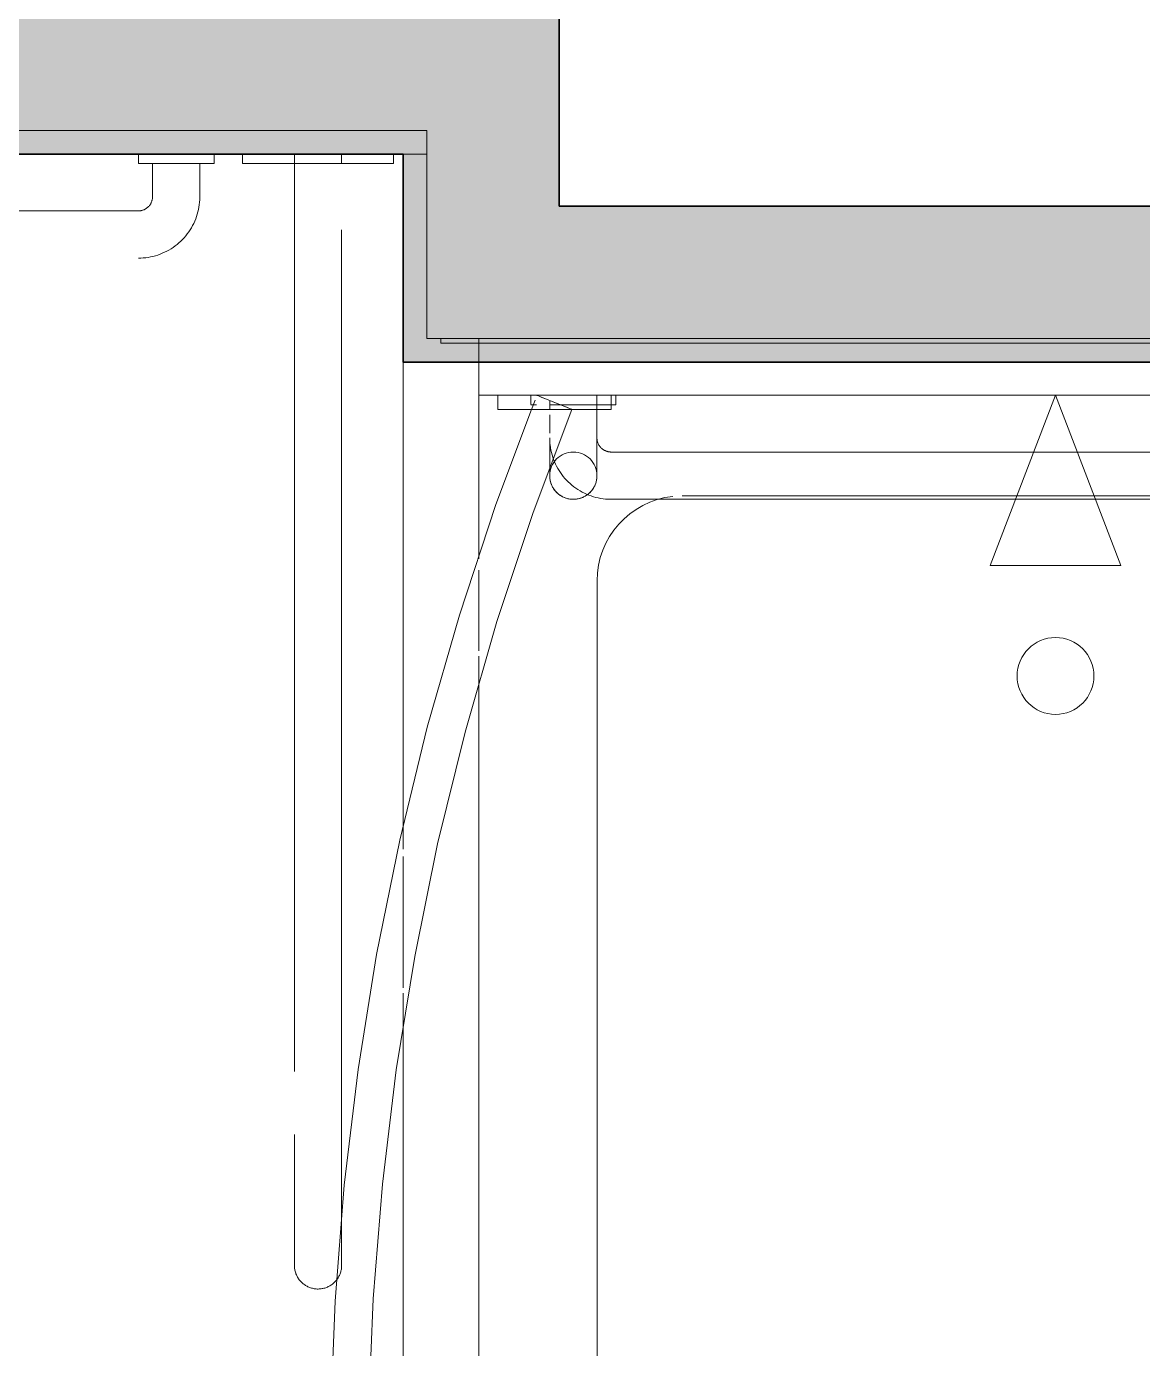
# Model space of a CAD drawing. Header units: inches. Extents: x 6 to 8416, y -388 to 6104.
# Drawn here: x 5357.58 to 5387.09, y 640.36 to 675.31 of the extents above; entities that cross this region are included whole.
import ezdxf

# ---------------------------------------------------------------- set-up
doc = ezdxf.new("R2010")
doc.units = ezdxf.units.IN
doc.header["$MEASUREMENT"] = 0
doc.linetypes.add('Dash 1_16_', pattern=[48, 24, -24])
doc.linetypes.add('Hidden 1_16_', pattern=[36, 24, -12])
for name, color, linetype, lineweight in [('A-GENM', 13, 'Continuous', 18), ('A-WALL', 113, 'Continuous', 25), ('A-WALL-PATT', 111, 'Continuous', 35), ('I-WALL', 2, 'Continuous', 25), ('P-SANR-FIXT', 6, 'Continuous', 18), ('Q-SPCQ', 91, 'Continuous', 18)]:
    doc.layers.add(name, color=color, linetype=linetype, lineweight=lineweight)

# ---------------------------------------------------------------- blocks, each defined once
blk = doc.blocks.new('GM BA Shower-Unit-Tub-Prefab-ICC ADA-AM - ICC Type B_ Option A Forward_ 60_W x 32_D-2224280-LEVEL 3 - PLAN Copy 1 Copy 1')
at = {"layer": 'A-GENM'}
blk.add_line((0, -32), (0.625, -32), dxfattribs=at)
blk = doc.blocks.new('PL BA Toilet-Unit-Two Piece-ICC ADA-AM - ICC Type B_ Side Approach_ Swing Up Bar-V922-LEVEL 3 - PLAN Copy 1 Copy 1')
at = {"layer": 'A-GENM', "linetype": 'Hidden 1_16_', "lineweight": 9}
for p, q in [((0, 46.672), (0, 23.078)), ((0, 23.078), (0, 22.178)), ((0, 22.036), (0, 18.566)), ((0, 18.375), (0, 17.776)), ((0, 17.776), (0, 5.5)), ((0, 5.5), (0, 0)), ((33, 0), (0, 0))]:
    blk.add_line(p, q, dxfattribs=at)
blk = doc.blocks.new('z Nested-Shower Surround-Tub-Prefab - Variable-V926-LEVEL 3 - PLAN Copy 1 Copy 1')
at = {"layer": 'A-GENM'}
for p, q in [((0, 0), (0, -32)), ((0, -29.875), (0, -0.625)), ((1.5, -29.25), (1.5, -3.75)), ((1.5, -5.942), (1.5, -29.058)), ((1.5, -5.942), (1.5, -29.058)), ((4.159, -15.729), (4.159, -6.712)), ((4.159, -17.771), (4.159, -15.729)), ((4.159, -26.623), (4.159, -17.771)), ((53.839, -28.873), (6.409, -28.873)), ((1.5, -30), (1.5, -29.25)), ((0, -32), (0, -29.875)), ((1.5, -30.119), (1.5, -30.75)), ((1.5, -30.75), (1.5, -30.119)), ((1.5, -30.119), (1.5, -30.75)), ((1.5, -30.75), (1.5, -32)), ((1.5, -32), (1.5, -30.75)), ((1.5, -30.75), (1.5, -32)), ((0, -32), (1.5, -32)), ((0.625, -32), (0.125, -32)), ((1.5, -32), (0.625, -32)), ((1.5, -32), (5.826, -32)), ((6.125, -32), (8.252, -32)), ((8.398, -32), (9.275, -32)), ((9.275, -32), (27.125, -32))]:
    blk.add_line(p, q, dxfattribs=at)
at = {"layer": 'A-GENM', "lineweight": 9}
for p, q in [((0, 0), (0, -33)), ((0.125, -33), (0.125, -0.125)), ((0, -29.875), (0, -0.625)), ((0.125, -0.625), (0.125, -29.875)), ((0, -32), (0, -29.875)), ((0.125, -29.875), (0.125, -32)), ((0, -33), (0, -32)), ((0.125, -32), (0.125, -33)), ((0, -33), (0.125, -33)), ((0.125, -33), (0, -33))]:
    blk.add_line(p, q, dxfattribs=at)
at = {"layer": 'A-GENM'}
blk.add_circle((8.92, -16.75), 1.016, dxfattribs=at)
blk.add_arc((6.409, -26.623), 2.25, 186.2418, 270, dxfattribs=at)
blk = doc.blocks.new('z Nested-Shower Grab Bars - Variable-V927-LEVEL 3 - PLAN Copy 1 Copy 1')
at = {"layer": 'A-GENM', "linetype": 'Dash 1_16_', "lineweight": 9}
for p, q in [((1.5, -5), (1.5, -14.674)), ((2.75, -14.194), (2.75, -5)), ((2.75, -16.306), (2.75, -14.194)), ((1.5, -14.674), (1.5, -15.826)), ((1.5, -15.826), (1.5, -27)), ((2.75, -27), (2.75, -16.306)), ((0.25, -26.875), (0, -26.875)), ((0, -26.875), (0, -27.709)), ((0, -26.875), (0, -27.438)), ((0.25, -26.875), (0, -26.875)), ((0, -26.875), (0, -27.709)), ((0, -26.875), (0, -27.709)), ((0.25, -27.438), (0.25, -26.875)), ((0.25, -27.687), (0.25, -26.875)), ((0.25, -27.687), (0.25, -26.875)), ((0.25, -27.709), (0.25, -26.875)), ((1.125, -27.375), (0, -27.375)), ((0, -27.375), (0, -27.558)), ((0, -27.375), (0, -27.688)), ((0, -27.558), (0, -27.688)), ((1.125, -27.375), (0.25, -27.375)), ((0.25, -27.375), (0.25, -27.688)), ((0.25, -27.375), (0.25, -27.688)), ((2.071, -27.375), (2.083, -27.375)), ((2.083, -27.375), (2.094, -27.375)), ((2.094, -27.375), (2.103, -27.375)), ((2.103, -27.375), (2.11, -27.375)), ((2.11, -27.375), (2.116, -27.375)), ((2.116, -27.375), (2.121, -27.375)), ((2.121, -27.375), (2.124, -27.375)), ((2.124, -27.375), (2.125, -27.375)), ((0, -27.688), (0, -27.838)), ((0, -27.688), (0, -27.838)), ((0, -27.749), (0, -28)), ((0, -27.749), (0, -28)), ((0, -27.749), (0, -28)), ((0, -27.838), (0, -28)), ((0, -27.838), (0, -28)), ((0.25, -27.688), (0.25, -27.838)), ((0.25, -27.688), (0.25, -27.838)), ((0.25, -27.991), (0.25, -27.749)), ((0.25, -27.838), (0.25, -28)), ((0.25, -27.838), (0.25, -28)), ((0, -28), (0, -28.162)), ((0, -28), (0, -28.162)), ((0, -28.113), (0, -28.291)), ((0, -28.113), (0, -28.291)), ((0, -28.113), (0, -28.291)), ((0, -28.162), (0, -28.313)), ((0, -28.162), (0, -28.313)), ((0, -28.291), (0, -28.503)), ((0, -28.291), (0, -28.503)), ((0, -28.291), (0, -28.503)), ((0.25, -28), (0.25, -28.313)), ((0.25, -28), (0.25, -28.162)), ((0.25, -28.291), (0.25, -28.113)), ((0.25, -28.162), (0.25, -28.313)), ((0, -28.313), (0, -28.442)), ((0, -28.313), (0, -28.442)), ((0, -28.442), (0, -28.541)), ((0, -28.442), (0, -28.541)), ((0, -28.541), (0, -28.604)), ((0, -28.541), (0, -28.604)), ((0, -28.563), (0, -28.795)), ((0, -28.563), (0, -28.795)), ((0, -28.563), (0, -28.795)), ((0, -28.563), (0, -28.795)), ((0, -28.604), (0, -28.625)), ((0, -28.604), (0, -28.625)), ((0.154, -28.625), (0.375, -28.625)), ((0.25, -28.313), (0.25, -28.442)), ((0.25, -28.313), (0.25, -28.442)), ((0.25, -28.442), (0.25, -28.541)), ((0.25, -28.442), (0.25, -28.541)), ((0.25, -28.541), (0.25, -28.604)), ((0.25, -28.541), (0.25, -28.604)), ((0.25, -28.623), (0.25, -28.563)), ((0.25, -28.623), (0.25, -28.563)), ((0.25, -28.623), (0.25, -28.563)), ((0.25, -28.623), (0.25, -28.563)), ((0.25, -28.604), (0.25, -28.625)), ((0.25, -28.604), (0.25, -28.625)), ((0.515, -28.625), (1.004, -28.625)), ((0.515, -28.625), (1.004, -28.625)), ((1.255, -28.62), (1.267, -28.619)), ((1.295, -28.625), (1.255, -28.625)), ((1.384, -28.604), (1.448, -28.593)), ((1.448, -28.593), (1.511, -28.578)), ((1.487, -28.625), (1.45, -28.625)), ((1.596, -28.625), (1.561, -28.625)), ((1.631, -28.625), (1.596, -28.625)), ((1.972, -28.625), (1.95, -28.625)), ((1.993, -28.625), (1.972, -28.625)), ((2.012, -28.625), (1.993, -28.625)), ((2.03, -28.625), (2.012, -28.625)), ((2.046, -28.625), (2.03, -28.625)), ((2.061, -28.625), (2.046, -28.625)), ((0, -28.974), (0, -29.087)), ((0, -28.974), (0, -29.087)), ((0, -28.974), (0, -29.087)), ((0, -28.974), (0, -29.087)), ((0.25, -29.087), (0.25, -28.974)), ((0.25, -29.087), (0.25, -28.974)), ((0.25, -29.087), (0.25, -28.974)), ((0.25, -29.087), (0.25, -28.974)), ((0, -29.087), (0, -29.125)), ((0, -29.087), (0, -29.125)), ((0, -29.087), (0, -29.125)), ((0, -29.087), (0, -29.125)), ((0, -29.125), (0.245, -29.125)), ((0, -29.125), (0.245, -29.125)), ((0.25, -29.125), (0.25, -29.087)), ((0.25, -29.125), (0.25, -29.087)), ((0.25, -29.125), (0.25, -29.087)), ((0.25, -29.125), (0.25, -29.087))]:
    blk.add_line(p, q, dxfattribs=at)
at = {"layer": 'A-GENM', "linetype": 'Dash 1_16_', "lineweight": 9, "flags": 128}
for points in [[(1.5, -27), (1.5, -27.015), (1.499, -27.03), (1.497, -27.045), (1.495, -27.06), (1.493, -27.075), (1.489, -27.089), (1.485, -27.104), (1.481, -27.118), (1.476, -27.132), (1.47, -27.146), (1.464, -27.16), (1.458, -27.173), (1.45, -27.186), (1.443, -27.199), (1.435, -27.212), (1.426, -27.224), (1.417, -27.236), (1.407, -27.247), (1.397, -27.258), (1.386, -27.269), (1.375, -27.279), (1.364, -27.289), (1.352, -27.298), (1.34, -27.307), (1.328, -27.316), (1.315, -27.323), (1.302, -27.331), (1.288, -27.338), (1.275, -27.344), (1.261, -27.35), (1.247, -27.355), (1.233, -27.359), (1.218, -27.363), (1.203, -27.367), (1.189, -27.37), (1.174, -27.372), (1.159, -27.373), (1.144, -27.375), (1.129, -27.375), (1.125, -27.375)], [(2.64, -27.589), (2.662, -27.528), (2.682, -27.466), (2.699, -27.403), (2.714, -27.34), (2.726, -27.276), (2.736, -27.212), (2.743, -27.147), (2.748, -27.083), (2.75, -27.018), (2.75, -27)], [(1.125, -27.375), (1.165, -27.375), (1.205, -27.375), (1.245, -27.375), (1.284, -27.375), (1.324, -27.375), (1.363, -27.375), (1.401, -27.375), (1.44, -27.375), (1.477, -27.375), (1.514, -27.375), (1.551, -27.375), (1.587, -27.375), (1.622, -27.375), (1.656, -27.375), (1.69, -27.375), (1.722, -27.375), (1.754, -27.375), (1.784, -27.375), (1.814, -27.375), (1.842, -27.375), (1.87, -27.375), (1.896, -27.375), (1.921, -27.375), (1.944, -27.375), (1.966, -27.375)], [(1.511, -28.578), (1.574, -28.562), (1.636, -28.543), (1.697, -28.521), (1.758, -28.497), (1.817, -28.47), (1.875, -28.441), (1.932, -28.41), (1.988, -28.377), (2.043, -28.341), (2.095, -28.303), (2.147, -28.264), (2.197, -28.222), (2.244, -28.178), (2.291, -28.132), (2.335, -28.085), (2.377, -28.035), (2.418, -27.984), (2.456, -27.932), (2.492, -27.878), (2.526, -27.823), (2.558, -27.766), (2.588, -27.708), (2.615, -27.649), (2.64, -27.589)], [(1.966, -27.375), (1.987, -27.375), (2.007, -27.375), (2.025, -27.375), (2.042, -27.375), (2.057, -27.375), (2.071, -27.375)], [(2.125, -27.375), (2.15, -27.375), (2.175, -27.377), (2.2, -27.379), (2.225, -27.383), (2.249, -27.387), (2.274, -27.393), (2.298, -27.399), (2.322, -27.407), (2.345, -27.415), (2.368, -27.424), (2.391, -27.435), (2.414, -27.446), (2.436, -27.458), (2.457, -27.47), (2.478, -27.484), (2.498, -27.499), (2.518, -27.514), (2.537, -27.53), (2.556, -27.547), (2.573, -27.565), (2.59, -27.583), (2.607, -27.602), (2.622, -27.621), (2.637, -27.642), (2.651, -27.662), (2.664, -27.684), (2.676, -27.705), (2.688, -27.728), (2.698, -27.75), (2.708, -27.774), (2.716, -27.797), (2.724, -27.821), (2.73, -27.845), (2.736, -27.869), (2.741, -27.894), (2.745, -27.918), (2.747, -27.943), (2.749, -27.968), (2.75, -27.993), (2.75, -28.018), (2.749, -28.043), (2.746, -28.068), (2.743, -28.093), (2.739, -28.118), (2.734, -28.142), (2.727, -28.166), (2.72, -28.19), (2.712, -28.214), (2.703, -28.237), (2.693, -28.26), (2.682, -28.283), (2.671, -28.305), (2.658, -28.326), (2.645, -28.347), (2.63, -28.368), (2.615, -28.388), (2.599, -28.407), (2.583, -28.426), (2.565, -28.444), (2.547, -28.461), (2.528, -28.477), (2.509, -28.493), (2.489, -28.508), (2.468, -28.522), (2.447, -28.536), (2.426, -28.548), (2.403, -28.56), (2.381, -28.57), (2.358, -28.58), (2.334, -28.589), (2.311, -28.597), (2.287, -28.604), (2.262, -28.61), (2.238, -28.615), (2.213, -28.619), (2.188, -28.622), (2.163, -28.624), (2.138, -28.625), (2.125, -28.625)], [(1.125, -28.625), (1.19, -28.624), (1.255, -28.62)], [(1.255, -28.625), (1.216, -28.625), (1.176, -28.625), (1.136, -28.625), (1.125, -28.625)], [(1.267, -28.619), (1.32, -28.613), (1.384, -28.604)], [(1.45, -28.625), (1.412, -28.625), (1.373, -28.625), (1.334, -28.625), (1.295, -28.625)], [(1.561, -28.625), (1.524, -28.625), (1.487, -28.625)], [(1.95, -28.625), (1.927, -28.625), (1.903, -28.625), (1.877, -28.625), (1.85, -28.625), (1.822, -28.625), (1.792, -28.625), (1.762, -28.625), (1.731, -28.625), (1.699, -28.625), (1.665, -28.625), (1.631, -28.625)], [(2.125, -28.625), (2.124, -28.625), (2.122, -28.625), (2.118, -28.625), (2.112, -28.625), (2.105, -28.625), (2.096, -28.625), (2.086, -28.625), (2.074, -28.625), (2.061, -28.625)]]:
    blk.add_lwpolyline(points, dxfattribs=at)
at = {"layer": 'A-GENM', "linetype": 'Dash 1_16_', "lineweight": 9}
for start, end in [(90, 270), (270, 90)]:
    blk.add_arc((2.125, -28), 0.625, start, end, dxfattribs=at)
blk = doc.blocks.new('z Nested-Shower Fixtures - Variable-2223649-LEVEL 3 - PLAN Copy 1 Copy 1')
at = {"layer": 'P-SANR-FIXT'}
for p, q in [((4.5, 1.727), (0, 0)), ((4.5, -1.727), (4.5, 1.727)), ((0, 0), (4.5, -1.727))]:
    blk.add_line(p, q, dxfattribs=at)
blk = doc.blocks.new('SE BA Shower Curtain Rod-AM - 1_ Dia__ 76_ AFF-V928-LEVEL 3 - PLAN Copy 1 Copy 1')
at = {"layer": 'Q-SPCQ'}
for p, q in [((0.375, 1.5), (0, 1.5)), ((0, 1.5), (0, -1.5)), ((0, 1.5), (0, 0.75)), ((0.375, 0.75), (0.375, 1.5)), ((0.375, -1.5), (0.375, 1.5)), ((0, 0.75), (0, 0)), ((0.375, 0.391), (0.375, 0.75)), ((0.348, 0.402), (0.28, 0.232)), ((0.348, 0.402), (0.318, 0.328)), ((0.366, 0.449), (0.348, 0.402)), ((0.366, 0.449), (0.348, 0.402)), ((0.373, 0.464), (0.366, 0.449)), ((0.373, 0.464), (0.366, 0.449)), ((0, 0), (0, -0.12)), ((0.235, 0.12), (0.14, -0.119)), ((0.235, 0.12), (0.187, 0)), ((0.28, 0.232), (0.235, 0.12)), ((0.28, 0.232), (0.235, 0.12)), ((0.318, 0.328), (0.28, 0.232)), ((0.375, -0.12), (0.375, 0)), ((0, -0.12), (0, -0.75)), ((0.095, -0.232), (0.027, -0.402)), ((0.057, -0.328), (0.027, -0.402)), ((0.095, -0.232), (0.057, -0.328)), ((0.14, -0.12), (0.095, -0.232)), ((0.14, -0.12), (0.095, -0.232)), ((0.187, 0), (0.14, -0.119)), ((0.14, -0.119), (0.14, -0.12)), ((0.14, -0.119), (0.14, -0.12)), ((0.009, -0.449), (0.002, -0.464)), ((0.009, -0.449), (0.002, -0.464)), ((0.027, -0.402), (0.009, -0.449)), ((0.027, -0.402), (0.009, -0.449)), ((0.128, -0.512), (0.375, -0.604)), ((0.375, -0.75), (0.375, -0.521)), ((0, -0.75), (0, -1.5)), ((0.375, -1.5), (0.375, -0.75)), ((0, -1.5), (0.375, -1.5))]:
    blk.add_line(p, q, dxfattribs=at)
at = {"layer": 'Q-SPCQ', "flags": 128}
for points in [[(56.625, 0.464), (53.782, -0.604), (50.896, -1.558), (47.974, -2.395), (45.022, -3.115), (42.042, -3.716), (39.041, -4.198), (36.024, -4.56), (32.994, -4.8), (29.957, -4.919), (26.917, -4.916), (23.881, -4.792), (20.851, -4.547), (17.834, -4.181), (14.834, -3.694), (11.856, -3.088), (8.904, -2.363), (5.984, -1.52), (3.099, -0.562), (0.375, 0.464)], [(0.375, -0.604), (2.885, -1.547), (5.809, -2.513), (8.769, -3.362), (11.761, -4.091), (14.779, -4.7), (17.82, -5.189), (20.877, -5.555), (23.947, -5.798), (27.024, -5.919), (30.103, -5.916), (33.18, -5.791), (36.25, -5.542), (39.306, -5.171), (42.346, -4.678), (45.364, -4.063), (48.354, -3.329), (51.313, -2.475), (54.235, -1.504), (56.625, -0.605)]]:
    blk.add_lwpolyline(points, dxfattribs=at)
blk = doc.blocks.new('z Nested-Toilet Grab Bars - z Nested-Toilet Grab Bars-V929-LEVEL 3 - PLAN Copy 1 Copy 1')
at = {"layer": 'A-GENM', "linetype": 'Dash 1_16_', "lineweight": 9}
for p, q in [((-43, 0), (-43, -0.25)), ((-42.901, 0), (-43, 0)), ((-42.623, 0), (-43, 0)), ((-42.623, 0), (-42.901, 0)), ((-42.223, 0), (-42.623, 0)), ((-41.777, 0), (-42.623, 0)), ((-41.777, 0), (-42.223, 0)), ((-41.377, 0), (-41.777, 0)), ((-41.099, 0), (-41.777, 0)), ((-41.099, 0), (-41.377, 0)), ((-41, 0), (-41.099, 0)), ((-41, 0), (-41.099, 0)), ((-41, -0.25), (-41, 0)), ((-7, 0), (-7, -0.25)), ((-5, 0), (-7, 0)), ((-5, 0), (-7, 0)), ((-5, -0.25), (-5, 0)), ((-2.854, 0), (-4.25, 0)), ((-4.25, 0), (-0.25, 0)), ((-4.25, 0), (-4.25, -0.25)), ((-4.25, 0), (-4.25, -0.25)), ((-2.875, 0), (-2.875, -0.25)), ((-2.875, 0), (-2.875, -0.25)), ((-2.692, 0), (-2.875, 0)), ((-2.854, 0), (-2.875, 0)), ((-2.854, 0), (-2.875, 0)), ((-2.854, 0), (-2.875, 0)), ((-2.791, 0), (-2.854, 0)), ((-2.791, 0), (-2.854, 0)), ((-2.791, 0), (-2.854, 0)), ((-2.692, 0), (-2.791, 0)), ((-2.692, 0), (-2.791, 0)), ((-2.692, 0), (-2.791, 0)), ((-2.562, 0), (-2.692, 0)), ((-2.562, 0), (-2.692, 0)), ((-2.562, 0), (-2.692, 0)), ((-2.562, 0), (-2.692, 0)), ((-2.25, 0), (-2.562, 0)), ((-2.412, 0), (-2.562, 0)), ((-2.412, 0), (-2.562, 0)), ((-2.412, 0), (-2.562, 0)), ((-2.25, 0), (-2.412, 0)), ((-2.25, 0), (-2.412, 0)), ((-2.25, 0), (-2.412, 0)), ((-1.808, 0), (-2.25, 0)), ((-2.088, 0), (-2.25, 0)), ((-2.088, 0), (-2.25, 0)), ((-2.088, 0), (-2.25, 0)), ((-1.937, 0), (-2.088, 0)), ((-1.937, 0), (-2.088, 0)), ((-1.937, 0), (-2.088, 0)), ((-1.808, 0), (-1.937, 0)), ((-1.808, 0), (-1.937, 0)), ((-1.808, 0), (-1.937, 0)), ((-1.625, 0), (-1.808, 0)), ((-1.709, 0), (-1.808, 0)), ((-1.709, 0), (-1.808, 0)), ((-1.709, 0), (-1.808, 0)), ((-1.646, 0), (-1.709, 0)), ((-1.646, 0), (-1.709, 0)), ((-1.646, 0), (-1.709, 0)), ((-0.25, 0), (-1.646, 0)), ((-1.625, 0), (-1.646, 0)), ((-1.625, 0), (-1.646, 0)), ((-1.625, 0), (-1.646, 0)), ((-1.625, -0.25), (-1.625, 0)), ((-1.625, -0.25), (-1.625, 0)), ((-0.25, 0), (-0.25, -0.25)), ((-0.25, -0.25), (-0.25, 0)), ((-43, -0.25), (-42.901, -0.25)), ((-43, -0.25), (-42.901, -0.25)), ((-42.901, -0.25), (-42.623, -0.25)), ((-42.901, -0.25), (-42.623, -0.25)), ((-42.625, -0.25), (-42.625, -0.75)), ((-42.563, -0.25), (-42.625, -0.25)), ((-42.563, -0.25), (-42.625, -0.25)), ((-42.623, -0.25), (-42.223, -0.25)), ((-42.623, -0.25), (-42.223, -0.25)), ((-42.39, -0.25), (-42.563, -0.25)), ((-42.39, -0.25), (-42.563, -0.25)), ((-42.139, -0.25), (-42.39, -0.25)), ((-42.139, -0.25), (-42.39, -0.25)), ((-42.223, -0.25), (-41.777, -0.25)), ((-42.223, -0.25), (-41.777, -0.25)), ((-41.861, -0.25), (-42.139, -0.25)), ((-41.861, -0.25), (-42.139, -0.25)), ((-41.61, -0.25), (-41.861, -0.25)), ((-41.61, -0.25), (-41.861, -0.25)), ((-41.777, -0.25), (-41.377, -0.25)), ((-41.777, -0.25), (-41.377, -0.25)), ((-41.437, -0.25), (-41.61, -0.25)), ((-41.437, -0.25), (-41.61, -0.25)), ((-41.375, -0.25), (-41.437, -0.25)), ((-41.375, -0.25), (-41.437, -0.25)), ((-41.377, -0.25), (-41.099, -0.25)), ((-41.377, -0.25), (-41.099, -0.25)), ((-41.375, -0.75), (-41.375, -0.25)), ((-41.099, -0.25), (-41, -0.25)), ((-41.099, -0.25), (-41, -0.25)), ((-7, -0.25), (-5, -0.25)), ((-7, -0.25), (-5, -0.25)), ((-6.625, -0.25), (-6.625, -1.125)), ((-5.375, -0.25), (-6.625, -0.25)), ((-5.375, -0.25), (-6.625, -0.25)), ((-5.375, -1.125), (-5.375, -0.25)), ((-0.25, -0.25), (-4.25, -0.25)), ((-4.25, -0.25), (-2.854, -0.25)), ((-2.875, -0.25), (-2.875, -25.916)), ((-2.875, -0.25), (-2.875, -26)), ((-1.647, -0.25), (-0.25, -0.25)), ((-1.625, -26), (-1.625, -0.25)), ((-1.625, -26), (-1.625, -0.25)), ((-42.625, -0.75), (-42.625, -1.125)), ((-41.375, -1.125), (-41.375, -0.75)), ((-36.625, -1.5), (-41, -1.5)), ((-7, -1.5), (-36.625, -1.5)), ((-41, -2.75), (-36.625, -2.75)), ((-36.625, -2.75), (-7, -2.75)), ((-2.875, -25.916), (-2.875, -26)), ((-1.625, -28.513), (-1.625, -28.601)), ((-1.625, -28.624), (-1.625, -28.537)), ((-1.625, -28.601), (-1.625, -28.685)), ((-1.625, -28.707), (-1.625, -28.624)), ((-1.696, -29.664), (-1.708, -29.686)), ((-1.685, -29.641), (-1.696, -29.664))]:
    blk.add_line(p, q, dxfattribs=at)
at = {"layer": 'A-GENM', "linetype": 'Dash 1_16_', "lineweight": 9, "flags": 128}
for points in [[(-42.625, -1.125), (-42.624, -1.19), (-42.62, -1.255), (-42.613, -1.32), (-42.604, -1.384), (-42.593, -1.448), (-42.578, -1.511), (-42.562, -1.574), (-42.543, -1.636), (-42.521, -1.697), (-42.497, -1.758), (-42.47, -1.817), (-42.441, -1.875), (-42.41, -1.932), (-42.377, -1.988), (-42.341, -2.043), (-42.303, -2.095), (-42.264, -2.147), (-42.222, -2.197), (-42.178, -2.244), (-42.132, -2.291), (-42.085, -2.335), (-42.035, -2.377), (-41.984, -2.418), (-41.932, -2.456), (-41.878, -2.492), (-41.823, -2.526), (-41.766, -2.558), (-41.708, -2.588), (-41.649, -2.615), (-41.589, -2.64), (-41.528, -2.662), (-41.466, -2.682), (-41.403, -2.699), (-41.34, -2.714), (-41.276, -2.726), (-41.212, -2.736), (-41.147, -2.743), (-41.083, -2.748), (-41.018, -2.75), (-41, -2.75)], [(-41, -1.5), (-41.015, -1.5), (-41.03, -1.499), (-41.045, -1.497), (-41.06, -1.495), (-41.075, -1.493), (-41.089, -1.489), (-41.104, -1.485), (-41.118, -1.481), (-41.132, -1.476), (-41.146, -1.47), (-41.16, -1.464), (-41.173, -1.458), (-41.186, -1.45), (-41.199, -1.443), (-41.212, -1.435), (-41.224, -1.426), (-41.236, -1.417), (-41.247, -1.407), (-41.258, -1.397), (-41.269, -1.386), (-41.279, -1.375), (-41.289, -1.364), (-41.298, -1.352), (-41.307, -1.34), (-41.316, -1.328), (-41.323, -1.315), (-41.331, -1.302), (-41.338, -1.288), (-41.344, -1.275), (-41.35, -1.261), (-41.355, -1.247), (-41.359, -1.233), (-41.363, -1.218), (-41.367, -1.203), (-41.37, -1.189), (-41.372, -1.174), (-41.373, -1.159), (-41.375, -1.144), (-41.375, -1.129), (-41.375, -1.125)], [(-6.625, -1.125), (-6.625, -1.14), (-6.626, -1.155), (-6.628, -1.17), (-6.63, -1.185), (-6.632, -1.2), (-6.636, -1.214), (-6.64, -1.229), (-6.644, -1.243), (-6.649, -1.257), (-6.655, -1.271), (-6.661, -1.285), (-6.667, -1.298), (-6.675, -1.311), (-6.682, -1.324), (-6.69, -1.337), (-6.699, -1.349), (-6.708, -1.361), (-6.718, -1.372), (-6.728, -1.383), (-6.739, -1.394), (-6.75, -1.404), (-6.761, -1.414), (-6.773, -1.423), (-6.785, -1.432), (-6.797, -1.441), (-6.81, -1.448), (-6.823, -1.456), (-6.837, -1.463), (-6.85, -1.469), (-6.864, -1.475), (-6.878, -1.48), (-6.892, -1.484), (-6.907, -1.488), (-6.922, -1.492), (-6.936, -1.495), (-6.951, -1.497), (-6.966, -1.498), (-6.981, -1.5), (-6.996, -1.5), (-7, -1.5)], [(-7, -2.75), (-6.935, -2.749), (-6.87, -2.745), (-6.805, -2.738), (-6.741, -2.729), (-6.677, -2.718), (-6.614, -2.703), (-6.551, -2.687), (-6.489, -2.668), (-6.428, -2.646), (-6.367, -2.622), (-6.308, -2.595), (-6.25, -2.566), (-6.193, -2.535), (-6.137, -2.502), (-6.082, -2.466), (-6.03, -2.428), (-5.978, -2.389), (-5.928, -2.347), (-5.881, -2.303), (-5.834, -2.257), (-5.79, -2.21), (-5.748, -2.16), (-5.707, -2.109), (-5.669, -2.057), (-5.633, -2.003), (-5.599, -1.948), (-5.567, -1.891), (-5.537, -1.833), (-5.51, -1.774), (-5.485, -1.714), (-5.463, -1.653), (-5.443, -1.591), (-5.426, -1.528), (-5.411, -1.465), (-5.399, -1.401), (-5.389, -1.337), (-5.382, -1.272), (-5.377, -1.208), (-5.375, -1.143), (-5.375, -1.125)], [(-2.875, -29.375), (-2.875, -29.372), (-2.875, -29.364), (-2.875, -29.351), (-2.875, -29.332), (-2.875, -29.308), (-2.875, -29.278), (-2.875, -29.244), (-2.875, -29.204), (-2.875, -29.159), (-2.875, -29.109), (-2.875, -29.054), (-2.875, -28.994), (-2.875, -28.929), (-2.875, -28.859), (-2.875, -28.786), (-2.875, -28.707), (-2.875, -28.624), (-2.875, -28.537), (-2.875, -28.446), (-2.875, -28.351), (-2.875, -28.253), (-2.875, -28.15), (-2.875, -28.045), (-2.875, -27.936), (-2.875, -27.824), (-2.875, -27.708), (-2.875, -27.591), (-2.875, -27.47), (-2.875, -27.348), (-2.875, -27.223), (-2.875, -27.096), (-2.875, -26.968), (-2.875, -26.838), (-2.875, -26.706), (-2.875, -26.574), (-2.875, -26.44), (-2.875, -26.306), (-2.875, -26.171), (-2.875, -26.036), (-2.875, -26)], [(-2.875, -26), (-2.875, -26.135), (-2.875, -26.27), (-2.875, -26.404), (-2.875, -26.538), (-2.875, -26.671), (-2.875, -26.802), (-2.875, -26.933), (-2.875, -27.062), (-2.875, -27.189), (-2.875, -27.314), (-2.875, -27.438), (-2.875, -27.559), (-2.875, -27.677), (-2.875, -27.793), (-2.875, -27.906), (-2.875, -28.016), (-2.875, -28.122), (-2.875, -28.225), (-2.875, -28.325), (-2.875, -28.421), (-2.875, -28.513), (-2.875, -28.601), (-2.875, -28.685), (-2.875, -28.765), (-2.875, -28.84), (-2.875, -28.911), (-2.875, -28.977), (-2.875, -29.038), (-2.875, -29.094), (-2.875, -29.146), (-2.875, -29.192), (-2.875, -29.233), (-2.875, -29.269), (-2.875, -29.3), (-2.875, -29.326), (-2.875, -29.346), (-2.875, -29.361), (-2.875, -29.371), (-2.875, -29.375)], [(-1.625, -28.15), (-1.625, -28.045), (-1.625, -27.936), (-1.625, -27.824), (-1.625, -27.708), (-1.625, -27.591), (-1.625, -27.47), (-1.625, -27.348), (-1.625, -27.223), (-1.625, -27.096), (-1.625, -26.968), (-1.625, -26.838), (-1.625, -26.706), (-1.625, -26.574), (-1.625, -26.44), (-1.625, -26.306), (-1.625, -26.171), (-1.625, -26.036), (-1.625, -26)], [(-1.625, -26), (-1.625, -26.135), (-1.625, -26.27), (-1.625, -26.404), (-1.625, -26.538), (-1.625, -26.671), (-1.625, -26.802), (-1.625, -26.933), (-1.625, -27.062), (-1.625, -27.189), (-1.625, -27.314), (-1.625, -27.438), (-1.625, -27.559), (-1.625, -27.677), (-1.625, -27.793), (-1.625, -27.906), (-1.625, -28.016), (-1.625, -28.122), (-1.625, -28.225)], [(-1.625, -28.537), (-1.625, -28.446), (-1.625, -28.351), (-1.625, -28.253), (-1.625, -28.15)], [(-1.625, -28.225), (-1.625, -28.325), (-1.625, -28.421), (-1.625, -28.513)], [(-1.625, -28.685), (-1.625, -28.765), (-1.625, -28.84), (-1.625, -28.911), (-1.625, -28.977), (-1.625, -29.038), (-1.625, -29.094), (-1.625, -29.146), (-1.625, -29.192), (-1.625, -29.233), (-1.625, -29.269), (-1.625, -29.3), (-1.625, -29.326), (-1.625, -29.346), (-1.625, -29.361), (-1.625, -29.371), (-1.625, -29.375)], [(-1.625, -29.375), (-1.625, -29.372), (-1.625, -29.364), (-1.625, -29.351), (-1.625, -29.332), (-1.625, -29.308), (-1.625, -29.278), (-1.625, -29.244), (-1.625, -29.204), (-1.625, -29.159), (-1.625, -29.109), (-1.625, -29.054), (-1.625, -28.994), (-1.625, -28.929), (-1.625, -28.859), (-1.625, -28.786), (-1.625, -28.707)], [(-2.25, -30), (-2.275, -30), (-2.3, -29.998), (-2.325, -29.996), (-2.35, -29.992), (-2.374, -29.988), (-2.399, -29.982), (-2.423, -29.976), (-2.447, -29.968), (-2.47, -29.96), (-2.493, -29.951), (-2.516, -29.94), (-2.539, -29.929), (-2.561, -29.917), (-2.582, -29.905), (-2.603, -29.891), (-2.623, -29.876), (-2.643, -29.861), (-2.662, -29.845), (-2.681, -29.828), (-2.698, -29.81), (-2.715, -29.792), (-2.732, -29.773), (-2.747, -29.754), (-2.762, -29.733), (-2.776, -29.713), (-2.789, -29.691), (-2.801, -29.67), (-2.813, -29.647), (-2.823, -29.625), (-2.833, -29.601), (-2.841, -29.578), (-2.849, -29.554), (-2.855, -29.53), (-2.861, -29.506), (-2.866, -29.481), (-2.87, -29.457), (-2.872, -29.432), (-2.874, -29.407), (-2.875, -29.382), (-2.875, -29.375)], [(-1.708, -29.686), (-1.72, -29.707), (-1.734, -29.728), (-1.749, -29.748)], [(-1.625, -29.375), (-1.625, -29.4), (-1.627, -29.425), (-1.629, -29.45), (-1.633, -29.475), (-1.637, -29.499), (-1.643, -29.524), (-1.649, -29.548), (-1.657, -29.572), (-1.665, -29.595), (-1.674, -29.618), (-1.685, -29.641)], [(-1.749, -29.748), (-1.764, -29.768), (-1.78, -29.787), (-1.797, -29.806), (-1.815, -29.823), (-1.833, -29.84), (-1.852, -29.857), (-1.871, -29.872), (-1.892, -29.887), (-1.912, -29.901), (-1.934, -29.914), (-1.955, -29.926), (-1.978, -29.938), (-2, -29.948), (-2.024, -29.958), (-2.047, -29.966), (-2.071, -29.974), (-2.095, -29.98), (-2.119, -29.986), (-2.144, -29.991), (-2.168, -29.995), (-2.193, -29.997), (-2.218, -29.999), (-2.243, -30), (-2.25, -30)]]:
    blk.add_lwpolyline(points, dxfattribs=at)

msp = doc.modelspace()

# ---------------------------------------------------------------- hatches: boundary and pattern name
at = {"layer": 'A-WALL-PATT', "lineweight": 25, "transparency": 33554560}
h = msp.add_hatch(color=10, dxfattribs=at)
h.paths.add_polyline_path([(5367.54033733, 666.43577679), (5368.16533733, 666.43577679), (5368.16533733, 671.93577679), (5367.54033733, 671.93577679)])
h.paths.add_polyline_path([(5367.54033733, 678.68577679), (5368.16533733, 678.68577679), (5368.16533733, 683.56077679), (5367.54033733, 683.56077679), (5367.54033733, 680.06077679)])
for points in [[(5295.66533733, 671.93577679), (5368.16533733, 671.93577679), (5368.16533733, 672.56077679), (5295.66533733, 672.56077679)], [(5368.16533733, 666.43577679), (5400.91533733, 666.43577679), (5400.91533733, 667.06077679), (5368.16533733, 667.06077679)]]:
    msp.add_hatch(color=10, dxfattribs=at).paths.add_polyline_path(points)
at = {"layer": 'I-WALL', "transparency": 33554560}
for points in [[(5368.16533733, 667.06077679), (5371.66533733, 667.06077679), (5371.66533733, 680.06077679), (5368.16533733, 680.06077679), (5368.16533733, 671.93577679)], [(5295.66533733, 672.56077679), (5368.16533733, 672.56077679), (5368.16533733, 678.06077679), (5295.04033733, 678.06077679), (5295.04033733, 672.56077679)], [(5371.66533733, 667.06077679), (5401.54033733, 667.06077679), (5401.54033733, 670.56077679), (5371.66533733, 670.56077679)]]:
    msp.add_hatch(color=10, dxfattribs=at).paths.add_polyline_path(points)

# ---------------------------------------------------------------- linework, layer by layer
at = {"layer": 'A-WALL', "lineweight": 9}
for p, q in [((5368.16533733, 672.56077679), (5295.04033733, 672.56077679)), ((5368.16533733, 667.06077679), (5368.16533733, 672.56077679)), ((5368.16533733, 671.93577679), (5367.54033733, 671.93577679)), ((5401.54033733, 667.06077679), (5368.16533733, 667.06077679))]:
    msp.add_line(p, q, dxfattribs=at)
at = {"layer": 'I-WALL', "lineweight": 35}
for p, q in [((5371.66533733, 670.56077679), (5371.66533733, 680.06077679)), ((5295.66533733, 671.93577679), (5367.54033733, 671.93577679)), ((5367.54033733, 671.93577679), (5367.54033733, 666.43577679)), ((5400.91533733, 670.56077679), (5371.66533733, 670.56077679)), ((5367.54033733, 666.43577679), (5400.91533733, 666.43577679))]:
    msp.add_line(p, q, dxfattribs=at)

# ---------------------------------------------------------------- block references
at = {"layer": 'A-GENM', "linetype": 'Dash 1_16_', "lineweight": 9}
msp.add_blockref('z Nested-Toilet Grab Bars - z Nested-Toilet Grab Bars-V929-LEVEL 3 - PLAN Copy 1 Copy 1', (5367.54033733, 671.93577679), dxfattribs=at)
at = {"layer": 'A-GENM', "lineweight": 9, "rotation": 270.000000000003}
msp.add_blockref('z Nested-Shower Surround-Tub-Prefab - Variable-V926-LEVEL 3 - PLAN Copy 1 Copy 1', (5401.54033733, 667.06077679), dxfattribs=at)
at = {"layer": 'A-GENM', "rotation": 270.000000000003}
msp.add_blockref('GM BA Shower-Unit-Tub-Prefab-ICC ADA-AM - ICC Type B_ Option A Forward_ 60_W x 32_D-2224280-LEVEL 3 - PLAN Copy 1 Copy 1', (5401.54033733, 667.06077679), dxfattribs=at)
at = {"layer": 'A-GENM', "linetype": 'Dash 1_16_', "lineweight": 9, "rotation": 270.000000000003}
msp.add_blockref('z Nested-Shower Grab Bars - Variable-V927-LEVEL 3 - PLAN Copy 1 Copy 1', (5400.04033733, 665.56077679), dxfattribs=at)
at = {"layer": 'P-SANR-FIXT'}
for name, p, rotation in [('PL BA Toilet-Unit-Two Piece-ICC ADA-AM - ICC Type B_ Side Approach_ Swing Up Bar-V922-LEVEL 3 - PLAN Copy 1 Copy 1', (5367.54033733, 671.93577679), 180), ('z Nested-Shower Fixtures - Variable-2223649-LEVEL 3 - PLAN Copy 1 Copy 1', (5384.79033733, 665.56077679), 270.000000000003)]:
    msp.add_blockref(name, p, dxfattribs=dict(at, rotation=rotation))
at = {"layer": 'Q-SPCQ', "rotation": 270.000000000003}
msp.add_blockref('SE BA Shower Curtain Rod-AM - 1_ Dia__ 76_ AFF-V928-LEVEL 3 - PLAN Copy 1 Copy 1', (5371.54033733, 665.56077679), dxfattribs=at)

doc.saveas('drawing.dxf')
